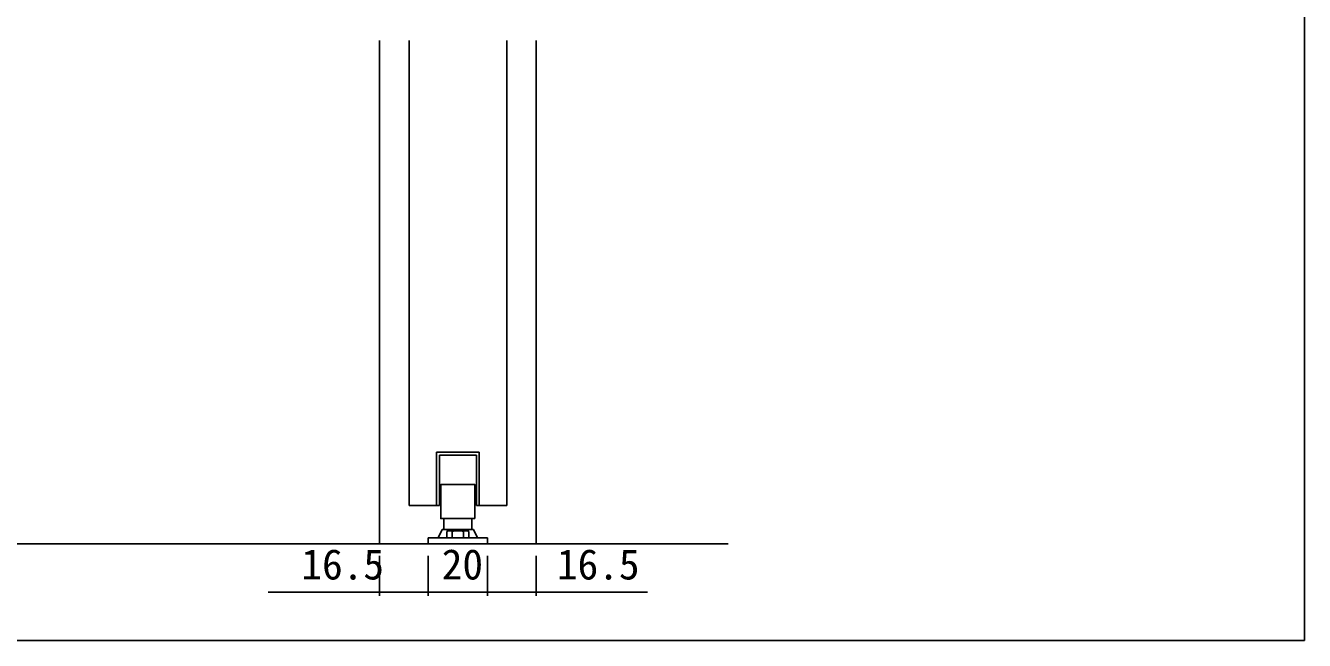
# Model space of a CAD drawing. Units: millimetres, scale not verified. Extents: x -800 to 800, y -554 to 554.
# Drawn here: x -280.2 to 152, y -27 to 180.6 of the extents above; entities that cross this region are included whole.
import ezdxf
from ezdxf.enums import TextEntityAlignment as Align

# ---------------------------------------------------------------- set-up
doc = ezdxf.new("R2010")
doc.units = ezdxf.units.MM
doc.header["$LTSCALE"] = 4
for name, color, linetype, lineweight in [('1-0', 7, 'Continuous', 25), ('1-3_0', 7, 'Continuous', 25), ('2-0', 7, 'Continuous', 25)]:
    doc.layers.add(name, color=color, linetype=linetype, lineweight=lineweight)
doc.styles.add('ＭＳ ゴシック', font='')
doc.styles.get('ＭＳ ゴシック').set_extended_font_data('MS Gothic')

msp = doc.modelspace()

# ---------------------------------------------------------------- linework, layer by layer
at = {"layer": '1-0'}
msp.add_line((152, -27), (152, 534), dxfattribs=at)
msp.add_lwpolyline([(152, -27), (-780, -27), (-780, 534)], dxfattribs=at)
at = {"layer": '1-3_0'}
msp.add_line((152, -27), (152, 534), dxfattribs=at)
msp.add_lwpolyline([(152, -27), (-780, -27), (-780, 534)], dxfattribs=at)
at = {"layer": '2-0'}
for p, q in [((-160.618, 175.644), (-160.618, 5.615)), ((-150.618, 175.644), (-150.618, 18.615)), ((-117.618, 175.644), (-117.618, 18.615)), ((-107.618, 175.644), (-107.618, 5.615)), ((-141.368, 18.615), (-141.368, 36.615)), ((-141.368, 36.615), (-126.868, 36.615)), ((-140.368, 18.615), (-140.368, 35.615)), ((-140.368, 35.615), (-127.868, 35.615)), ((-127.868, 18.615), (-127.868, 35.615)), ((-126.868, 18.615), (-126.868, 36.615)), ((-150.618, 18.615), (-141.368, 18.615)), ((-140.368, 18.615), (-141.368, 18.615)), ((-127.868, 18.615), (-126.868, 18.615)), ((-126.868, 18.615), (-117.618, 18.615)), ((-138.871, 14.121), (-138.871, 10.422)), ((-129.364, 10.422), (-129.364, 14.121)), ((-139.371, 10.422), (-140.816, 7.616)), ((-139.371, 10.422), (-128.864, 10.422)), ((-127.441, 7.654), (-128.864, 10.422)), ((-197.518, 5.615), (-599.362, 5.615)), ((-42.714, 5.615), (-348.462, 5.615)), ((-42.714, 5.615), (-319.462, 5.615)), ((-160.618, 1.615), (-160.618, -11.993)), ((-160.618, 1.615), (-160.618, -11.993)), ((-144.118, 1.615), (-144.118, -11.993)), ((-124.118, 1.615), (-124.118, -11.993)), ((-107.618, 1.615), (-107.618, -11.993)), ((-107.618, 1.615), (-107.618, -11.993)), ((-144.118, -10.743), (-198.254, -10.743)), ((-160.774, -10.743), (-160.461, -10.743)), ((-160.774, -10.743), (-160.461, -10.743)), ((-144.274, -10.743), (-143.961, -10.743)), ((-144.118, -10.743), (-124.118, -10.743)), ((-123.961, -10.743), (-124.274, -10.743)), ((-124.118, -10.743), (-69.981, -10.743)), ((-107.461, -10.743), (-107.774, -10.743)), ((-107.461, -10.743), (-107.774, -10.743))]:
    msp.add_line(p, q, dxfattribs=at)
for points in [[(-128.364, 14.121), (-139.872, 14.121), (-139.872, 25.615), (-128.364, 25.615)], [(-124.118, 5.615), (-144.118, 5.615), (-144.118, 7.616), (-124.118, 7.616)]]:
    msp.add_lwpolyline(points, close=True, dxfattribs=at)
for points in [[(-137.873, 7.616), (-137.873, 9.77), (-137.27, 10.118), (-130.965, 10.118), (-130.362, 9.77), (-130.362, 7.616)], [(-136.121, 9.842), (-135.995, 9.77), (-135.995, 7.616)], [(-132.24, 7.616), (-132.24, 9.77), (-132.114, 9.842)]]:
    msp.add_lwpolyline(points, dxfattribs=at)
for centre, radius, start, end in [((-136.934, 8.434), 1.626, 60, 120), ((-134.118, 3.846), 6.214, 72.41206, 107.58794), ((-131.301, 8.434), 1.626, 60, 120), ((-160.618, -10.743), 0.156, 180, 0), ((-160.618, -10.743), 0.156, 180, 0), ((-144.118, -10.743), 0.156, 0, 180), ((-124.118, -10.743), 0.156, 180, 0), ((-107.618, -10.743), 0.156, 180, 0), ((-107.618, -10.743), 0.156, 180, 0)]:
    msp.add_arc(centre, radius, start, end, dxfattribs=at)

# ---------------------------------------------------------------- texts
at = {"layer": '2-0', "style": 'ＭＳ ゴシック'}
for s, p in [('16.5', (-186.989, -9.507)), ('20', (-139.556, -9.507)), ('16.5', (-100.634, -9.507))]:
    msp.add_text(s, height=10.26, dxfattribs=at).set_placement(p, align=Align.BOTTOM_LEFT)

doc.saveas('drawing.dxf')
